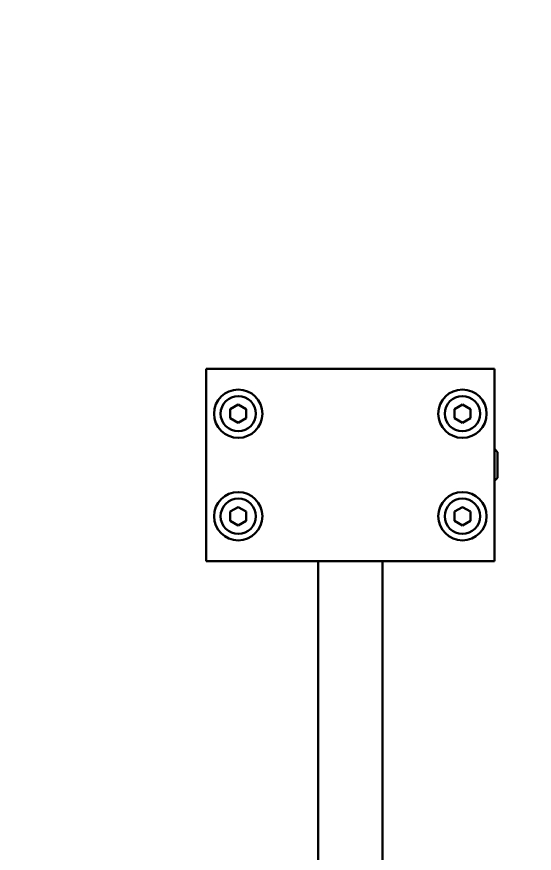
# Model space of a CAD drawing. Header units: millimetres. Extents: x 0 to 2625, y 0 to 1856.
# Drawn here: x 587.5 to 668.3, y 843.9 to 974.4 of the extents above; entities that cross this region are included whole.
import ezdxf

# ---------------------------------------------------------------- set-up
doc = ezdxf.new("R2010")
doc.units = ezdxf.units.MM
doc.header["$LTSCALE"] = 6.25
doc.layers.add('Symbol (ISO)', color=7, linetype='Continuous', lineweight=25)
doc.layers.add('Visible (ISO)', color=7, linetype='Continuous', lineweight=50)
doc.styles.add('Note Text (ISO)', font='tahoma.ttf')
doc.dimstyles.new('Default - Method 1b (ISO)$7', dxfattribs={"dimscale": 6.25, "dimtxt": 3.5, "dimasz": 2.5, "dimexe": 3.175, "dimexo": 0, "dimgap": 0.762, "dimtad": 1, "dimtoh": 1, "dimrnd": 1e-08, "dimtxsty": 'Note Text (ISO)', "dimcen": 0.09, "dimdle": 10, "dimclrd": 256, "dimclre": 256, "dimclrt": 256, "dimazin": 2, "dimtfac": 1, "dimtmove": 0, "dimatfit": 3, "dimfxl": 1, "dimtolj": 1, "dimlwd": -1, "dimlwe": -1, "dimarcsym": 0})

msp = doc.modelspace()

# ---------------------------------------------------------------- linework, layer by layer
at = {"layer": 'Visible (ISO)'}
for p, q in [((617.04, 919.48), (617.04, 889.48)), ((662.04, 919.48), (617.04, 919.48)), ((662.04, 919.48), (662.04, 889.48)), ((620.79, 913.2), (622.04, 913.92)), ((622.04, 913.92), (623.29, 913.2)), ((655.79, 913.2), (657.04, 913.92)), ((657.04, 913.92), (658.29, 913.2)), ((620.79, 911.76), (620.79, 913.2)), ((623.29, 913.2), (623.29, 911.76)), ((655.79, 911.76), (655.79, 913.2)), ((658.29, 913.2), (658.29, 911.76)), ((622.04, 911.04), (620.79, 911.76)), ((623.29, 911.76), (622.04, 911.04)), ((657.04, 911.04), (655.79, 911.76)), ((658.29, 911.76), (657.04, 911.04)), ((662.53, 906.49), (662.04, 906.98)), ((662.53, 906.49), (662.53, 902.47)), ((662.53, 902.47), (662.04, 901.98)), ((620.79, 897.2), (622.04, 897.92)), ((620.79, 895.76), (620.79, 897.2)), ((622.04, 897.92), (623.29, 897.2)), ((623.29, 897.2), (623.29, 895.76)), ((655.79, 897.2), (657.04, 897.92)), ((655.79, 895.76), (655.79, 897.2)), ((657.04, 897.92), (658.29, 897.2)), ((658.29, 897.2), (658.29, 895.76)), ((622.04, 895.04), (620.79, 895.76)), ((623.29, 895.76), (622.04, 895.04)), ((657.04, 895.04), (655.79, 895.76)), ((658.29, 895.76), (657.04, 895.04)), ((662.04, 889.48), (617.04, 889.48)), ((634.54, 805.71), (634.54, 889.48)), ((644.54, 805.71), (644.54, 889.48))]:
    msp.add_line(p, q, dxfattribs=at)
for centre, radius in [((622.04, 912.48), 3.77), ((622.04, 912.48), 2.75), ((657.04, 912.48), 3.77), ((657.04, 912.48), 2.75), ((622.04, 896.48), 3.77), ((657.04, 896.48), 3.77), ((622.04, 896.48), 2.75), ((657.04, 896.48), 2.75)]:
    msp.add_circle(centre, radius, dxfattribs=at)

# ---------------------------------------------------------------- leaders
at = {"layer": 'Symbol (ISO)', "annotation_type": 0, "has_hookline": 1, "hookline_direction": 0, "text_width": 427.29}
msp.add_leader([(419.04, 919.48), (458.21, 1090.33), (473.83, 1090.33)], dimstyle='Default - Method 1b (ISO)$7', override={"dimtad": 0}, dxfattribs=at)

doc.saveas('drawing.dxf')
